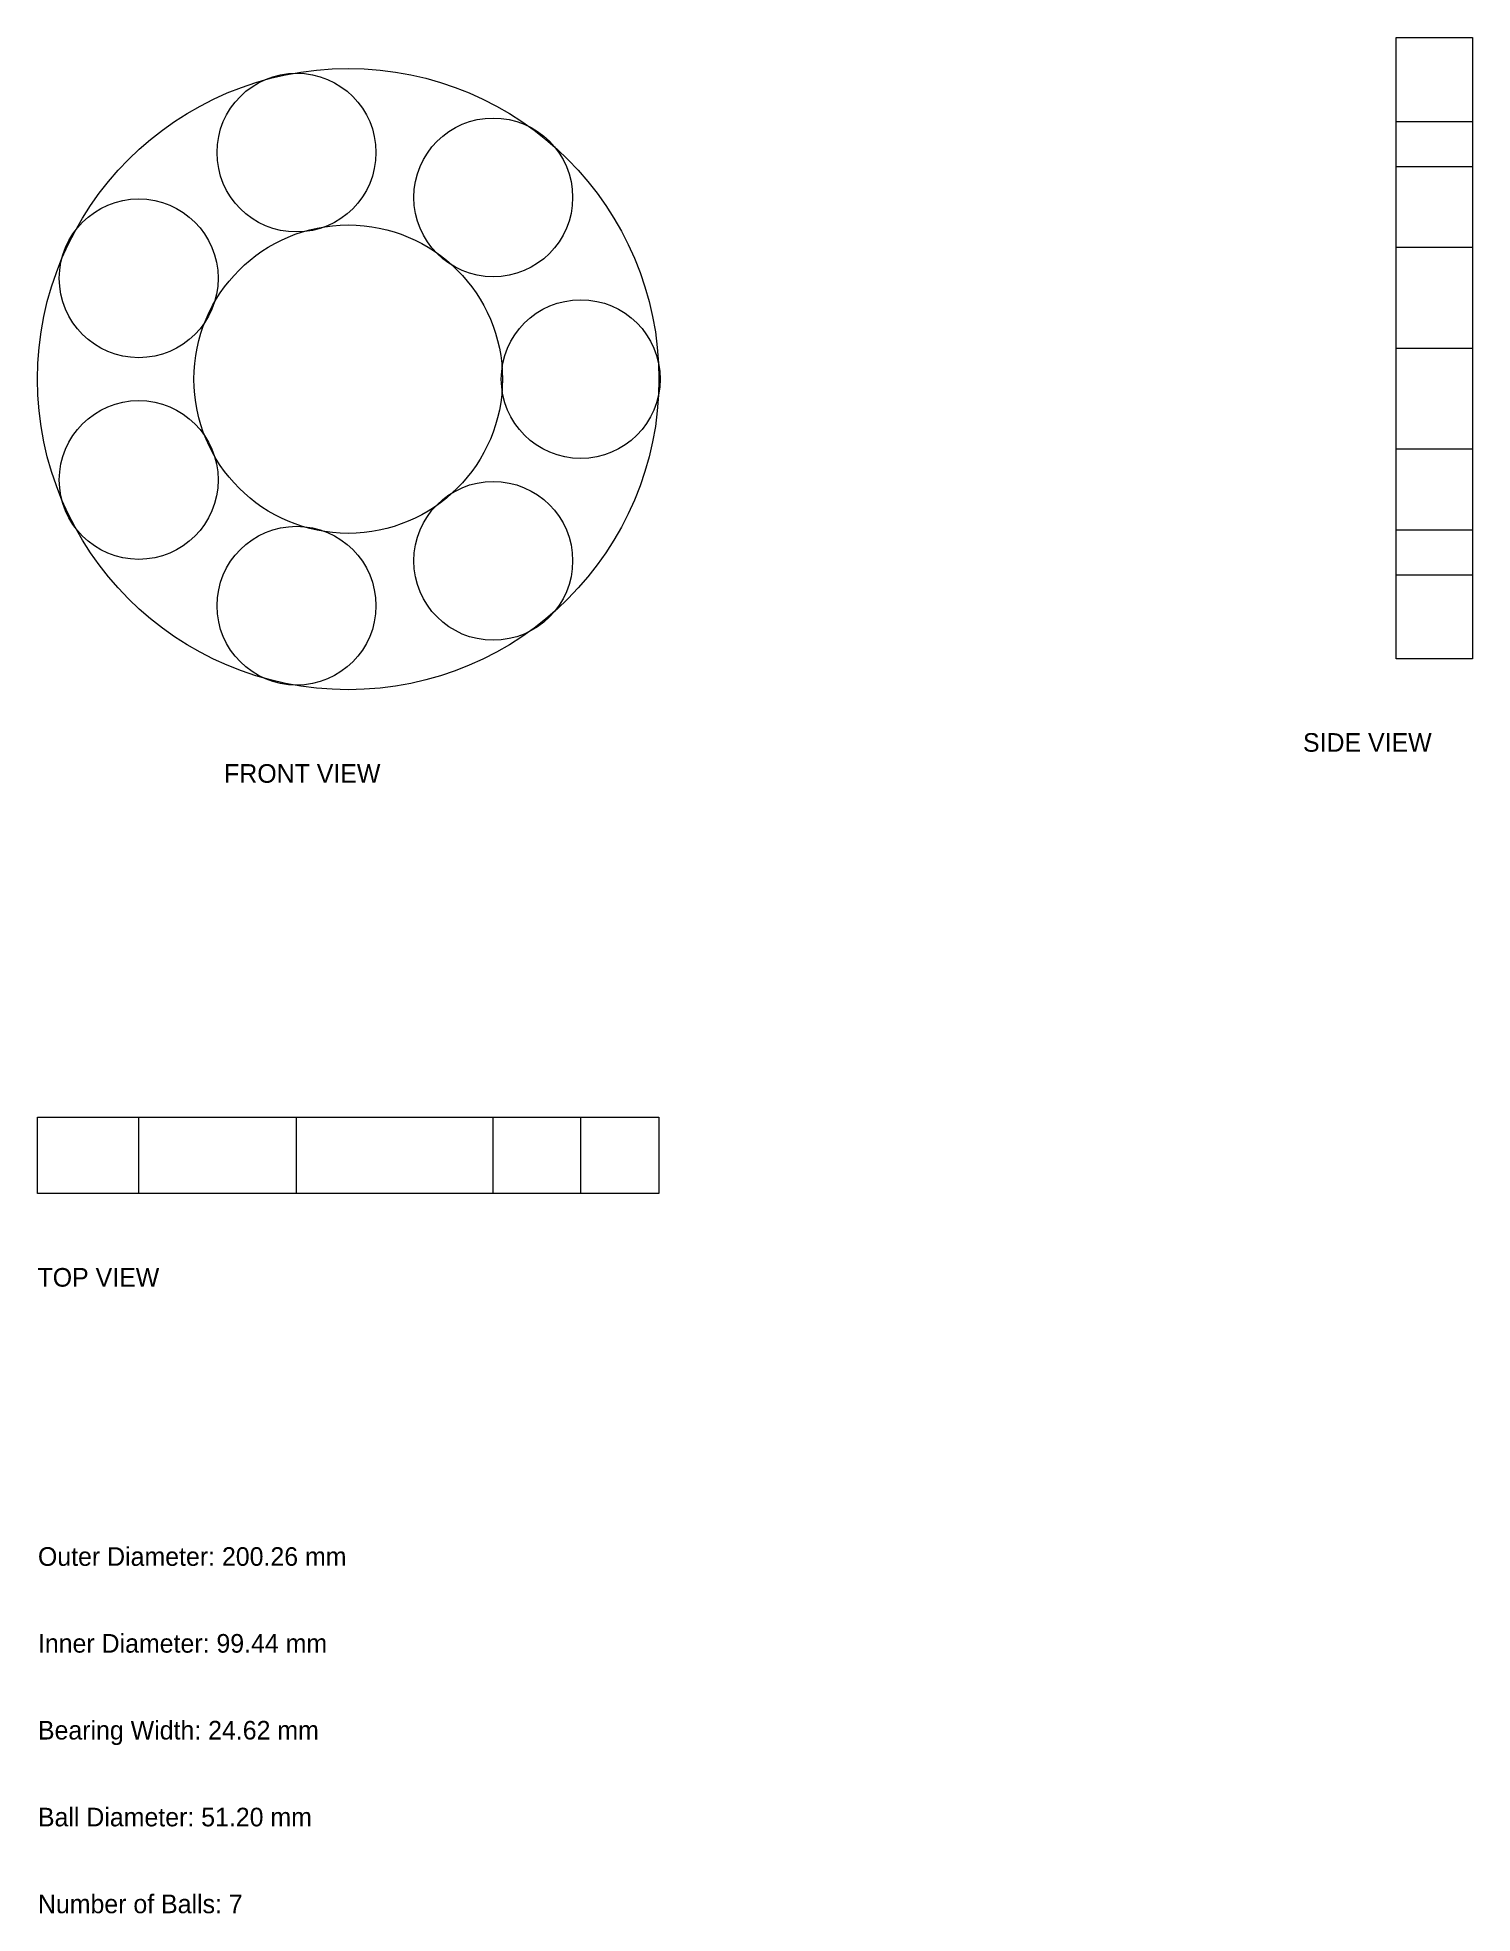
# Model space of a CAD drawing. Header units: metres. Extents: x -250 to 212, y -515 to 90.
import ezdxf

# ---------------------------------------------------------------- set-up
doc = ezdxf.new("R2010")
doc.units = ezdxf.units.M

msp = doc.modelspace()

# ---------------------------------------------------------------- linework, layer by layer
at = {"color": 7, "lineweight": 0}
for p, q in [((187.69, 63.05), (212.31, 63.05)), ((187.69, 48.58), (212.31, 48.58)), ((187.69, 22.51), (212.31, 22.51)), ((187.69, -10), (212.31, -10)), ((187.69, -42.51), (212.31, -42.51)), ((187.69, -68.58), (212.31, -68.58)), ((187.69, -83.05), (212.31, -83.05))]:
    msp.add_line(p, q, dxfattribs=at)
at = {"color": 6, "lineweight": 0}
for p, q in [((-217.51, -282.57), (-217.51, -257.95)), ((-217.51, -282.57), (-217.51, -257.95)), ((-166.67, -282.57), (-166.67, -257.95)), ((-166.67, -282.57), (-166.67, -257.95)), ((-103.28, -282.57), (-103.28, -257.95)), ((-103.28, -282.57), (-103.28, -257.95)), ((-75.07, -282.57), (-75.07, -257.95))]:
    msp.add_line(p, q, dxfattribs=at)
at = {"color": 2, "lineweight": 0}
msp.add_lwpolyline([(187.69, 90.13), (212.31, 90.13), (212.31, -110.13), (187.69, -110.13), (187.69, 90.13)], dxfattribs=at)
at = {"color": 4, "lineweight": 0}
msp.add_lwpolyline([(-250.13, -257.95), (-49.87, -257.95), (-49.87, -282.57), (-250.13, -282.57), (-250.13, -257.95)], dxfattribs=at)
at = {"color": 1, "lineweight": 0}
msp.add_circle((-150, -20), 100.13, dxfattribs=at)
at = {"color": 5, "lineweight": 0}
for centre in [(-166.67, 53.05), (-103.28, 38.58), (-217.51, 12.51), (-75.07, -20), (-217.51, -52.51), (-103.28, -78.58), (-166.67, -93.05)]:
    msp.add_circle(centre, 25.6, dxfattribs=at)
at = {"color": 3, "lineweight": 0}
msp.add_circle((-150, -20), 49.72, dxfattribs=at)

# ---------------------------------------------------------------- texts
for s, p in [('SIDE VIEW', (157.69, -140.13)), ('FRONT VIEW', (-190, -150.13)), ('TOP VIEW', (-250.13, -312.57)), ('Outer Diameter: 200.26 mm', (-250, -402.57)), ('Inner Diameter: 99.44 mm', (-250, -430.57)), ('Bearing Width: 24.62 mm', (-250, -458.57)), ('Ball Diameter: 51.20 mm', (-250, -486.57)), ('Number of Balls: 7', (-250, -514.57))]:
    msp.add_text(s, height=6).set_placement(p)

doc.saveas('drawing.dxf')
